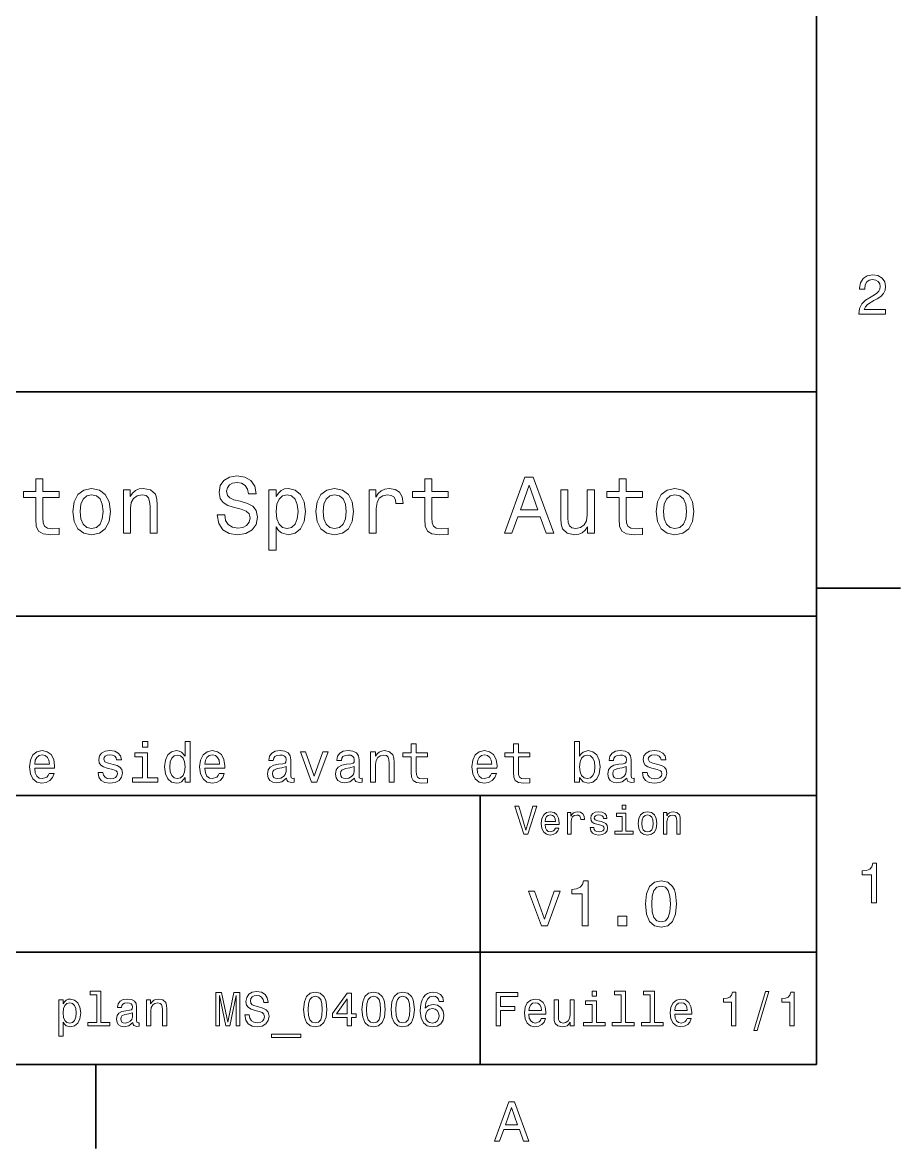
# Model space of a CAD drawing. Extents: x 0 to 297, y 0 to 210.
# Drawn here: x 216.2 to 294.5, y 2.5 to 103 of the extents above; entities that cross this region are included whole.
import ezdxf

# ---------------------------------------------------------------- set-up
doc = ezdxf.new("R2010")
doc.units = 0

msp = doc.modelspace()

# ---------------------------------------------------------------- linework, layer by layer
at = {"color": 7, "lineweight": 35}
for p, q in [((287, 10), (287, 200)), ((97, 70), (287, 70)), ((287, 70), (287, 10)), ((162, 50), (287, 50)), ((162, 34), (287, 34)), ((257, 10), (257, 34)), ((162, 20), (287, 20)), ((10, 10), (287, 10)), ((97, 10), (287, 10))]:
    msp.add_line(p, q, dxfattribs=at)
at = {"color": 7, "lineweight": 35, "ltscale": 0.1875}
for p, q in [((287, 52.5), (294.5, 52.5)), ((222.699997, 10), (222.699997, 2.5))]:
    msp.add_line(p, q, dxfattribs=at)
at = {"color": 7, "lineweight": 13}
for points in [[(290.76947, 76.916786), (293.175079, 76.916786), (293.175079, 77.350502), (291.273773, 77.350502), (291.3797, 77.587532), (291.561249, 77.784218), (292.121033, 78.142288), (292.418579, 78.293587), (292.751434, 78.510445), (292.988464, 78.762604), (293.124634, 79.060158), (293.175079, 79.398056), (293.089355, 79.821686), (292.852325, 80.154541), (292.489197, 80.366356), (292.020172, 80.442001), (291.536041, 80.35627), (291.167877, 80.119232), (290.930847, 79.740997), (290.850159, 79.241714), (290.850159, 79.171112), (291.309082, 79.171112), (291.309082, 79.211456), (291.354462, 79.554398), (291.490631, 79.806557), (291.707489, 79.967941), (291.994965, 80.023415), (292.287476, 79.972984), (292.504333, 79.846901), (292.645538, 79.650215), (292.695984, 79.403099), (292.660675, 79.171112), (292.56485, 78.974426), (292.403473, 78.802956), (292.181549, 78.651657), (291.884003, 78.490273), (291.389771, 78.177589), (291.041779, 77.844742), (290.835022, 77.441284), (290.76947, 76.931915)], [(234.20462, 59.030979), (233.548996, 59.030979), (233.693085, 58.267288), (234.053314, 57.70533), (234.608078, 57.366714), (235.357361, 57.244236), (236.099426, 57.359509), (236.654175, 57.67651), (237.007202, 58.17363), (237.136902, 58.82925), (237.028824, 59.420029), (236.726227, 59.801872), (236.236313, 60.054031), (235.580704, 60.241352), (235.018738, 60.378242), (234.651306, 60.536743), (234.442368, 60.767288), (234.377533, 61.127522), (234.442368, 61.451729), (234.629684, 61.696686), (234.917877, 61.862389), (235.314133, 61.920029), (235.71759, 61.84798), (236.034592, 61.653458), (236.24353, 61.32925), (236.344391, 60.889767), (237, 60.889767), (237, 60.904179), (236.884735, 61.581409), (236.546112, 62.085732), (236.01297, 62.402737), (235.292511, 62.510807), (234.644104, 62.402737), (234.139771, 62.100143), (233.815567, 61.631844), (233.700287, 61.026657), (233.793961, 60.486309), (234.067734, 60.118874), (234.5, 59.873917), (235.09079, 59.6866), (235.674362, 59.520893), (236.113831, 59.362389), (236.380402, 59.131844), (236.47406, 58.757202), (236.387619, 58.375359), (236.164276, 58.087173), (235.825653, 57.907059), (235.386169, 57.849422), (234.896255, 57.928673), (234.521622, 58.159222), (234.283875, 58.533859)], [(259.175781, 57.381123), (259.838623, 57.381123), (260.364563, 58.850864), (262.360229, 58.850864), (262.886169, 57.381123), (263.563416, 57.381123), (261.733429, 62.388329), (260.998566, 62.388329)], [(217.353027, 60.579971), (217.353027, 58.64193), (217.396255, 58.015129), (217.597992, 57.582851), (218.001434, 57.330688), (218.685883, 57.244236), (219.43515, 57.280258), (219.43515, 57.827808), (218.887604, 57.78458), (218.390488, 57.842216), (218.123917, 58.022331), (218.008652, 58.324928), (217.98703, 58.75), (217.98703, 60.579971), (219.43515, 60.579971), (219.43515, 61.120316), (217.98703, 61.120316), (217.98703, 62.251438), (217.353027, 62.251438), (217.353027, 61.120316), (216.257935, 61.120316), (216.257935, 60.579971)], [(220.65274, 59.311958), (220.768005, 58.432995), (221.099426, 57.78458), (221.625366, 57.381123), (222.331421, 57.244236), (223.030258, 57.381123), (223.556198, 57.777374), (223.887604, 58.425793), (224.010086, 59.311958), (223.887604, 60.190922), (223.556198, 60.846542), (223.030258, 61.242794), (222.331421, 61.386887), (221.625366, 61.242794), (221.099426, 60.839336), (220.768005, 60.190922)], [(225.177246, 57.381123), (225.811249, 57.381123), (225.811249, 59.614552), (225.876083, 60.12608), (226.085022, 60.500717), (226.409225, 60.731266), (226.841507, 60.817722), (227.187317, 60.745674), (227.403458, 60.551151), (227.511536, 60.226944), (227.547546, 59.794666), (227.547546, 57.381123), (228.181564, 57.381123), (228.181564, 59.924351), (228.15274, 60.435879), (228.023056, 60.86095), (227.597992, 61.25), (226.935165, 61.386887), (226.567719, 61.336452), (226.257935, 61.199566), (225.991364, 60.969017), (225.782425, 60.659222), (225.782425, 61.25), (225.177246, 61.25)], [(238.786743, 60.652016), (238.786743, 61.25), (238.15274, 61.25), (238.15274, 55.882565), (238.786743, 55.882565), (238.786743, 57.971901), (239.010101, 57.633286), (239.262253, 57.409943), (239.896271, 57.244236), (240.50145, 57.381123), (240.976959, 57.791786), (241.286743, 58.440201), (241.402023, 59.319164), (241.286743, 60.190922), (240.976959, 60.839336), (240.50145, 61.242794), (239.896271, 61.386887), (239.550446, 61.343658), (239.255051, 61.206772), (239.002899, 60.976223)], [(242.338623, 59.311958), (242.453888, 58.432995), (242.785309, 57.78458), (243.311249, 57.381123), (244.017303, 57.244236), (244.716141, 57.381123), (245.242081, 57.777374), (245.573486, 58.425793), (245.695969, 59.311958), (245.573486, 60.190922), (245.242081, 60.846542), (244.716141, 61.242794), (244.017303, 61.386887), (243.311249, 61.242794), (242.785309, 60.839336), (242.453888, 60.190922)], [(247.100861, 57.381123), (247.734863, 57.381123), (247.734863, 59.592937), (247.799713, 60.12608), (247.994232, 60.507923), (248.311249, 60.738472), (248.736313, 60.817722), (249.053314, 60.767288), (249.291077, 60.623199), (249.435165, 60.378242), (249.485596, 60.046829), (250.126801, 60.046829), (250.040344, 60.630402), (249.802597, 61.048271), (249.406342, 61.30043), (248.865997, 61.386887), (248.498566, 61.32925), (248.181549, 61.185158), (247.900574, 60.940201), (247.677246, 60.608788), (247.677246, 61.25), (247.100861, 61.25)], [(252.05043, 60.579971), (252.05043, 58.64193), (252.093658, 58.015129), (252.29538, 57.582851), (252.698853, 57.330688), (253.383286, 57.244236), (254.132568, 57.280258), (254.132568, 57.827808), (253.585022, 57.78458), (253.087891, 57.842216), (252.82132, 58.022331), (252.706055, 58.324928), (252.684448, 58.75), (252.684448, 60.579971), (254.132568, 60.579971), (254.132568, 61.120316), (252.684448, 61.120316), (252.684448, 62.251438), (252.05043, 62.251438), (252.05043, 61.120316), (250.955322, 61.120316), (250.955322, 60.579971)], [(260.595093, 59.463257), (261.365997, 61.667866), (262.136902, 59.463257)], [(269.399109, 60.579971), (269.399109, 58.64193), (269.442352, 58.015129), (269.644073, 57.582851), (270.047546, 57.330688), (270.731995, 57.244236), (271.481262, 57.280258), (271.481262, 57.827808), (270.933716, 57.78458), (270.436584, 57.842216), (270.170013, 58.022331), (270.054749, 58.324928), (270.033142, 58.75), (270.033142, 60.579971), (271.481262, 60.579971), (271.481262, 61.120316), (270.033142, 61.120316), (270.033142, 62.251438), (269.399109, 62.251438), (269.399109, 61.120316), (268.304016, 61.120316), (268.304016, 60.579971)], [(272.698853, 59.311958), (272.814117, 58.432995), (273.145508, 57.78458), (273.671448, 57.381123), (274.377502, 57.244236), (275.076355, 57.381123), (275.602295, 57.777374), (275.933716, 58.425793), (276.056183, 59.311958), (275.933716, 60.190922), (275.602295, 60.846542), (275.076355, 61.242794), (274.377502, 61.386887), (273.671448, 61.242794), (273.145508, 60.839336), (272.814117, 60.190922)], [(221.301147, 59.319164), (221.365997, 59.967579), (221.567719, 60.435879), (221.891937, 60.72406), (222.331421, 60.824928), (222.763687, 60.72406), (223.087891, 60.443081), (223.289627, 59.967579), (223.361679, 59.319164), (223.289627, 58.663544), (223.087891, 58.188038), (222.763687, 57.899853), (222.331421, 57.806194), (221.891937, 57.899853), (221.567719, 58.188038), (221.365997, 58.663544)], [(239.788193, 57.8134), (239.363129, 57.907059), (239.053314, 58.195244), (238.858795, 58.663544), (238.793945, 59.319164), (238.858795, 59.967579), (239.053314, 60.435879), (239.363129, 60.716858), (239.788193, 60.817722), (240.177246, 60.716858), (240.48703, 60.428673), (240.681564, 59.960373), (240.753601, 59.319164), (240.681564, 58.67075), (240.48703, 58.195244), (240.177246, 57.907059)], [(242.98703, 59.319164), (243.05188, 59.967579), (243.253601, 60.435879), (243.57782, 60.72406), (244.017303, 60.824928), (244.449585, 60.72406), (244.773773, 60.443081), (244.97551, 59.967579), (245.047546, 59.319164), (244.97551, 58.663544), (244.773773, 58.188038), (244.449585, 57.899853), (244.017303, 57.806194), (243.57782, 57.899853), (243.253601, 58.188038), (243.05188, 58.663544)], [(267.194519, 61.25), (266.560516, 61.25), (266.560516, 59.016571), (266.488464, 58.497837), (266.279541, 58.123196), (265.955322, 57.892651), (265.530243, 57.820602), (265.19165, 57.878242), (264.975494, 58.051151), (264.853027, 58.346542), (264.824219, 58.764408), (264.824219, 61.25), (264.190186, 61.25), (264.190186, 58.706772), (264.211792, 58.195244), (264.348694, 57.770172), (264.766571, 57.381123), (265.436584, 57.244236), (265.796814, 57.294666), (266.106628, 57.424351), (266.373199, 57.647694), (266.589325, 57.971901), (266.589325, 57.381123), (267.194519, 57.381123)], [(273.34726, 59.319164), (273.412109, 59.967579), (273.613831, 60.435879), (273.938019, 60.72406), (274.377502, 60.824928), (274.809784, 60.72406), (275.134003, 60.443081), (275.335724, 59.967579), (275.407776, 59.319164), (275.335724, 58.663544), (275.134003, 58.188038), (274.809784, 57.899853), (274.377502, 57.806194), (273.938019, 57.899853), (273.613831, 58.188038), (273.412109, 58.663544)], [(227.345795, 38.811237), (226.87677, 38.811237), (226.87677, 38.306915), (227.345795, 38.306915)], [(230.674332, 35.608788), (230.674332, 35.190201), (231.118134, 35.190201), (231.118134, 38.811237), (230.679367, 38.811237), (230.679367, 37.484871), (230.341476, 37.868156), (230.134705, 37.958931), (229.897675, 37.994236), (229.468994, 37.893372), (229.136139, 37.61095), (228.919281, 37.157059), (228.843628, 36.546829), (228.919281, 35.9366), (229.136139, 35.477665), (229.468994, 35.190201), (229.897675, 35.094379), (230.134705, 35.129681), (230.346527, 35.220459)], [(250.85733, 37.429394), (250.85733, 36.072765), (250.887589, 35.634007), (251.028793, 35.331409), (251.311218, 35.1549), (251.790314, 35.094379), (252.314819, 35.119595), (252.314819, 35.50288), (251.931534, 35.472622), (251.583557, 35.512966), (251.396942, 35.63905), (251.316254, 35.850864), (251.301132, 36.148415), (251.301132, 37.429394), (252.314819, 37.429394), (252.314819, 37.807636), (251.301132, 37.807636), (251.301132, 38.599422), (250.85733, 38.599422), (250.85733, 37.807636), (250.090759, 37.807636), (250.090759, 37.429394)], [(259.965393, 37.429394), (259.965393, 36.072765), (259.995667, 35.634007), (260.136871, 35.331409), (260.419312, 35.1549), (260.898407, 35.094379), (261.422913, 35.119595), (261.422913, 35.50288), (261.039612, 35.472622), (260.69162, 35.512966), (260.505035, 35.63905), (260.424347, 35.850864), (260.40921, 36.148415), (260.40921, 37.429394), (261.422913, 37.429394), (261.422913, 37.807636), (260.40921, 37.807636), (260.40921, 38.599422), (259.965393, 38.599422), (259.965393, 37.807636), (259.198853, 37.807636), (259.198853, 37.429394)], [(265.860962, 35.608788), (266.188751, 35.220459), (266.637604, 35.094379), (267.061218, 35.190201), (267.399139, 35.477665), (267.610962, 35.9366), (267.69165, 36.546829), (267.610962, 37.157059), (267.394073, 37.61095), (267.061218, 37.893372), (266.637604, 37.994236), (266.193787, 37.863113), (266.012238, 37.701729), (265.860962, 37.484871), (265.860962, 38.811237), (265.417145, 38.811237), (265.417145, 35.190201), (265.860962, 35.190201)], [(217.254303, 36.415707), (219.02951, 36.415707), (219.034561, 36.622478), (218.953873, 37.20245), (218.731964, 37.636166), (218.378937, 37.898415), (217.909927, 37.994236), (217.450989, 37.893372), (217.097961, 37.61095), (216.871017, 37.152016), (216.790329, 36.546829), (216.865967, 35.926514), (217.092926, 35.472622), (217.440903, 35.190201), (217.894791, 35.094379), (218.288162, 35.159943), (218.610931, 35.331409), (218.847961, 35.603745), (218.984131, 35.966858), (218.545364, 35.966858), (218.45459, 35.765129), (218.323471, 35.613831), (217.950272, 35.492794), (217.662811, 35.548271), (217.445953, 35.724785), (217.304733, 36.012245), (217.254303, 36.400574)], [(217.254303, 36.788902), (217.309784, 37.136887), (217.445953, 37.394093), (217.65271, 37.55043), (217.925049, 37.605907), (218.192352, 37.55043), (218.399109, 37.394093), (218.525192, 37.136887), (218.570587, 36.788902)], [(224.264389, 36.76873), (223.835709, 36.869595), (223.51799, 36.985588), (223.412079, 37.222622), (223.442337, 37.38905), (223.548248, 37.510086), (223.719727, 37.585735), (223.966827, 37.615993), (224.203873, 37.585735), (224.390472, 37.494957), (224.511505, 37.358788), (224.561935, 37.177231), (224.995651, 37.177231), (224.995651, 37.187321), (224.920013, 37.515129), (224.713226, 37.772335), (224.390472, 37.933716), (223.966827, 37.994236), (223.538162, 37.933716), (223.225479, 37.767288), (223.028793, 37.520172), (222.968277, 37.207493), (223.013672, 36.9049), (223.154877, 36.693081), (223.386871, 36.541786), (223.724762, 36.435879), (224.218994, 36.314842), (224.521591, 36.188759), (224.60228, 36.087894), (224.632538, 35.9366), (224.587158, 35.75), (224.466125, 35.608788), (224.26944, 35.518009), (224.007187, 35.487751), (223.729797, 35.518009), (223.528076, 35.623917), (223.391907, 35.795387), (223.336426, 36.032421), (222.907761, 36.032421), (222.978363, 35.628963), (223.185135, 35.336456), (223.512939, 35.159943), (223.966827, 35.094379), (224.440903, 35.159943), (224.788879, 35.336456), (225.000702, 35.618874), (225.076355, 35.98703), (225.020874, 36.304752), (224.864532, 36.521614), (224.60733, 36.662823)], [(227.330673, 35.5634), (227.330673, 37.807636), (226.190903, 37.807636), (226.190903, 37.429394), (226.886871, 37.429394), (226.886871, 35.5634), (225.97908, 35.5634), (225.97908, 35.190201), (228.248535, 35.190201), (228.248535, 35.5634)], [(229.973328, 37.595821), (230.265823, 37.525215), (230.487732, 37.328529), (230.618851, 37.000721), (230.669281, 36.546829), (230.618851, 36.087894), (230.487732, 35.760086), (230.265823, 35.558357), (229.973328, 35.492794), (229.695938, 35.558357), (229.484131, 35.760086), (229.342911, 36.092937), (229.297531, 36.546829), (229.342911, 36.995678), (229.484131, 37.323486), (229.695938, 37.525215)], [(232.434418, 36.415707), (234.209625, 36.415707), (234.214676, 36.622478), (234.133972, 37.20245), (233.912079, 37.636166), (233.559052, 37.898415), (233.090027, 37.994236), (232.631104, 37.893372), (232.278076, 37.61095), (232.051132, 37.152016), (231.970428, 36.546829), (232.046082, 35.926514), (232.273026, 35.472622), (232.621017, 35.190201), (233.074905, 35.094379), (233.468277, 35.159943), (233.791046, 35.331409), (234.028076, 35.603745), (234.164246, 35.966858), (233.725479, 35.966858), (233.634705, 35.765129), (233.503571, 35.613831), (233.130371, 35.492794), (232.842911, 35.548271), (232.626053, 35.724785), (232.484848, 36.012245), (232.434418, 36.400574)], [(232.434418, 36.788902), (232.489883, 37.136887), (232.626053, 37.394093), (232.832825, 37.55043), (233.105164, 37.605907), (233.372452, 37.55043), (233.579224, 37.394093), (233.705307, 37.136887), (233.750702, 36.788902)], [(239.726913, 35.543228), (239.726913, 35.528095), (239.752136, 35.356628), (239.827789, 35.235588), (240.145508, 35.139767), (240.392624, 35.180115), (240.392624, 35.523052), (240.286713, 35.507923), (240.145508, 35.573486), (240.120285, 35.775215), (240.120285, 37.177231), (240.059769, 37.535301), (239.883255, 37.787464), (239.575623, 37.938759), (239.141907, 37.994236), (238.718277, 37.933716), (238.405594, 37.762245), (238.208908, 37.494957), (238.143341, 37.14193), (238.143341, 37.111671), (238.541763, 37.111671), (238.577057, 37.323486), (238.688019, 37.474785), (238.869568, 37.565559), (239.12677, 37.600864), (239.373901, 37.575649), (239.550415, 37.5), (239.656311, 37.368874), (239.69162, 37.187321), (239.671448, 36.975502), (239.590759, 36.869595), (239.389023, 36.819164), (239.010773, 36.778816), (238.577057, 36.688038), (238.269424, 36.526657), (238.087875, 36.274494), (238.032394, 35.901295), (238.082825, 35.568443), (238.239166, 35.321323), (238.491333, 35.164986), (238.83931, 35.109509), (239.308334, 35.215416)], [(241.96611, 35.190201), (242.435135, 35.190201), (243.423615, 37.898415), (242.964661, 37.898415), (242.20314, 35.714695), (241.426483, 37.898415), (240.962509, 37.898415)], [(245.798965, 35.543228), (245.798965, 35.528095), (245.824188, 35.356628), (245.899826, 35.235588), (246.21756, 35.139767), (246.464661, 35.180115), (246.464661, 35.523052), (246.358765, 35.507923), (246.21756, 35.573486), (246.192337, 35.775215), (246.192337, 37.177231), (246.131805, 37.535301), (245.955307, 37.787464), (245.647675, 37.938759), (245.213959, 37.994236), (244.790314, 37.933716), (244.477631, 37.762245), (244.280945, 37.494957), (244.215393, 37.14193), (244.215393, 37.111671), (244.6138, 37.111671), (244.649109, 37.323486), (244.760056, 37.474785), (244.94162, 37.565559), (245.198822, 37.600864), (245.445938, 37.575649), (245.622452, 37.5), (245.728363, 37.368874), (245.763672, 37.187321), (245.743484, 36.975502), (245.662796, 36.869595), (245.46106, 36.819164), (245.082825, 36.778816), (244.649109, 36.688038), (244.341461, 36.526657), (244.159912, 36.274494), (244.104431, 35.901295), (244.154877, 35.568443), (244.311218, 35.321323), (244.56337, 35.164986), (244.911346, 35.109509), (245.380371, 35.215416)], [(247.226196, 35.190201), (247.670013, 35.190201), (247.670013, 36.753601), (247.715393, 37.111671), (247.861649, 37.373917), (248.088593, 37.535301), (248.391174, 37.595821), (248.63327, 37.545387), (248.784546, 37.409222), (248.860199, 37.182274), (248.885422, 36.879681), (248.885422, 35.190201), (249.329224, 35.190201), (249.329224, 36.970459), (249.309052, 37.328529), (249.218277, 37.62608), (248.920715, 37.898415), (248.456757, 37.994236), (248.199539, 37.958931), (247.982681, 37.863113), (247.796082, 37.701729), (247.649841, 37.484871), (247.649841, 37.898415), (247.226196, 37.898415)], [(256.722595, 36.415707), (258.497833, 36.415707), (258.502869, 36.622478), (258.42218, 37.20245), (258.200256, 37.636166), (257.847229, 37.898415), (257.378235, 37.994236), (256.919281, 37.893372), (256.566284, 37.61095), (256.339325, 37.152016), (256.258636, 36.546829), (256.33429, 35.926514), (256.561218, 35.472622), (256.90921, 35.190201), (257.363098, 35.094379), (257.75647, 35.159943), (258.079224, 35.331409), (258.316284, 35.603745), (258.452423, 35.966858), (258.013672, 35.966858), (257.922913, 35.765129), (257.791779, 35.613831), (257.418579, 35.492794), (257.131104, 35.548271), (256.914246, 35.724785), (256.773041, 36.012245), (256.722595, 36.400574)], [(256.722595, 36.788902), (256.778076, 37.136887), (256.914246, 37.394093), (257.121033, 37.55043), (257.393372, 37.605907), (257.660645, 37.55043), (257.867432, 37.394093), (257.9935, 37.136887), (258.038879, 36.788902)], [(267.237732, 36.546829), (267.187317, 36.092937), (267.051147, 35.760086), (266.83429, 35.558357), (266.561951, 35.492794), (266.264404, 35.558357), (266.047546, 35.760086), (265.911377, 36.087894), (265.865997, 36.546829), (265.911377, 37.000721), (266.047546, 37.328529), (266.264404, 37.525215), (266.561951, 37.595821), (266.83429, 37.525215), (267.051147, 37.323486), (267.187317, 36.995678)], [(270.087158, 35.543228), (270.087158, 35.528095), (270.112396, 35.356628), (270.188049, 35.235588), (270.505768, 35.139767), (270.752869, 35.180115), (270.752869, 35.523052), (270.646973, 35.507923), (270.505768, 35.573486), (270.48053, 35.775215), (270.48053, 37.177231), (270.420013, 37.535301), (270.24353, 37.787464), (269.935883, 37.938759), (269.502167, 37.994236), (269.078522, 37.933716), (268.765839, 37.762245), (268.569153, 37.494957), (268.503601, 37.14193), (268.503601, 37.111671), (268.902008, 37.111671), (268.937317, 37.323486), (269.048279, 37.474785), (269.229828, 37.565559), (269.48703, 37.600864), (269.734131, 37.575649), (269.910645, 37.5), (270.016571, 37.368874), (270.05188, 37.187321), (270.031677, 36.975502), (269.950989, 36.869595), (269.749268, 36.819164), (269.371033, 36.778816), (268.937317, 36.688038), (268.629669, 36.526657), (268.44812, 36.274494), (268.392639, 35.901295), (268.443085, 35.568443), (268.599426, 35.321323), (268.851563, 35.164986), (269.199554, 35.109509), (269.668579, 35.215416)], [(272.840759, 36.76873), (272.412109, 36.869595), (272.09436, 36.985588), (271.988464, 37.222622), (272.018738, 37.38905), (272.124634, 37.510086), (272.296112, 37.585735), (272.543213, 37.615993), (272.780273, 37.585735), (272.966858, 37.494957), (273.087891, 37.358788), (273.138336, 37.177231), (273.572052, 37.177231), (273.572052, 37.187321), (273.496399, 37.515129), (273.289612, 37.772335), (272.966858, 37.933716), (272.543213, 37.994236), (272.114563, 37.933716), (271.80188, 37.767288), (271.605194, 37.520172), (271.544678, 37.207493), (271.590057, 36.9049), (271.731262, 36.693081), (271.963257, 36.541786), (272.301147, 36.435879), (272.79538, 36.314842), (273.097992, 36.188759), (273.17868, 36.087894), (273.208923, 35.9366), (273.163544, 35.75), (273.042511, 35.608788), (272.845825, 35.518009), (272.583557, 35.487751), (272.306213, 35.518009), (272.104462, 35.623917), (271.968292, 35.795387), (271.912811, 36.032421), (271.484131, 36.032421), (271.554749, 35.628963), (271.761536, 35.336456), (272.089325, 35.159943), (272.543213, 35.094379), (273.017273, 35.159943), (273.365265, 35.336456), (273.577087, 35.618874), (273.65274, 35.98703), (273.59726, 36.304752), (273.440918, 36.521614), (273.183716, 36.662823)], [(239.676483, 36.138329), (239.615967, 35.87608), (239.45459, 35.674351), (239.212509, 35.543228), (238.914963, 35.497837), (238.723312, 35.523052), (238.587158, 35.603745), (238.501419, 35.744957), (238.476196, 35.941643), (238.496368, 36.118156), (238.577057, 36.244236), (238.899826, 36.385445), (239.308334, 36.445965), (239.676483, 36.567001)], [(245.748535, 36.138329), (245.688019, 35.87608), (245.526627, 35.674351), (245.284546, 35.543228), (244.987, 35.497837), (244.795364, 35.523052), (244.659195, 35.603745), (244.573456, 35.744957), (244.548248, 35.941643), (244.56842, 36.118156), (244.649109, 36.244236), (244.971863, 36.385445), (245.380371, 36.445965), (245.748535, 36.567001)], [(270.036743, 36.138329), (269.976227, 35.87608), (269.814819, 35.674351), (269.572754, 35.543228), (269.275208, 35.497837), (269.083557, 35.523052), (268.947388, 35.603745), (268.861664, 35.744957), (268.836456, 35.941643), (268.856628, 36.118156), (268.937317, 36.244236), (269.260071, 36.385445), (269.668579, 36.445965), (270.036743, 36.567001)], [(261.71109, 33.03458), (261.08429, 30.905619), (260.439484, 33.03458), (260.09726, 33.03458), (260.904175, 30.530979), (261.264404, 30.530979), (262.053314, 33.03458)], [(262.784576, 31.40634), (264.052582, 31.40634), (264.056183, 31.554033), (263.998566, 31.9683), (263.840057, 32.278099), (263.587891, 32.465416), (263.252869, 32.533859), (262.925079, 32.461815), (262.672913, 32.260086), (262.510803, 31.932276), (262.453156, 31.5), (262.507202, 31.056915), (262.669312, 30.732708), (262.917877, 30.530979), (263.242065, 30.462536), (263.523041, 30.509365), (263.753601, 30.631844), (263.922913, 30.826368), (264.020172, 31.085733), (263.706787, 31.085733), (263.641937, 30.941643), (263.548279, 30.833572), (263.281708, 30.747118), (263.076355, 30.786743), (262.921478, 30.912823), (262.820618, 31.118155), (262.784576, 31.395533)], [(262.784576, 31.672911), (262.824219, 31.921469), (262.921478, 32.105186), (263.069153, 32.216858), (263.263702, 32.256485), (263.45462, 32.216858), (263.602295, 32.105186), (263.692352, 31.921469), (263.724792, 31.672911)], [(264.794678, 30.530979), (265.111664, 30.530979), (265.111664, 31.636887), (265.144104, 31.903458), (265.241364, 32.094379), (265.399841, 32.209652), (265.612396, 32.249279), (265.770905, 32.224064), (265.889771, 32.152016), (265.961823, 32.029537), (265.98703, 31.863832), (266.307648, 31.863832), (266.264404, 32.155621), (266.145538, 32.364552), (265.947418, 32.490635), (265.677246, 32.533859), (265.49353, 32.505043), (265.335022, 32.432995), (265.194519, 32.310516), (265.082855, 32.144814), (265.082855, 32.465416), (264.794678, 32.465416)], [(267.791779, 31.658501), (267.485596, 31.730547), (267.258636, 31.8134), (267.182983, 31.982708), (267.20462, 32.101585), (267.280273, 32.188038), (267.40274, 32.242073), (267.579254, 32.263687), (267.748566, 32.242073), (267.881836, 32.177231), (267.968292, 32.079971), (268.004333, 31.950287), (268.314117, 31.950287), (268.314117, 31.957493), (268.260101, 32.191643), (268.112396, 32.375359), (267.881836, 32.490635), (267.579254, 32.533859), (267.273041, 32.490635), (267.049713, 32.371758), (266.90921, 32.195244), (266.865997, 31.971901), (266.898407, 31.755764), (266.999268, 31.604465), (267.164978, 31.496397), (267.406342, 31.420748), (267.759369, 31.334293), (267.975494, 31.244236), (268.033142, 31.17219), (268.054749, 31.064121), (268.022339, 30.930836), (267.935883, 30.829971), (267.79538, 30.765129), (267.608063, 30.743515), (267.409943, 30.765129), (267.265839, 30.840778), (267.168579, 30.963255), (267.128967, 31.132565), (266.822754, 31.132565), (266.873199, 30.844379), (267.020905, 30.635447), (267.255035, 30.509365), (267.579254, 30.462536), (267.917877, 30.509365), (268.166412, 30.635447), (268.317719, 30.837175), (268.371765, 31.100143), (268.332123, 31.327089), (268.220459, 31.481987), (268.036743, 31.582851)], [(269.981995, 30.79755), (269.981995, 32.400574), (269.167877, 32.400574), (269.167877, 32.130402), (269.664978, 32.130402), (269.664978, 30.79755), (269.016571, 30.79755), (269.016571, 30.530979), (270.637604, 30.530979), (270.637604, 30.79755)], [(269.992798, 33.117435), (269.657776, 33.117435), (269.657776, 32.757202), (269.992798, 32.757202)], [(271.087891, 31.496397), (271.145538, 31.056915), (271.311249, 30.732708), (271.574219, 30.530979), (271.927246, 30.462536), (272.276672, 30.530979), (272.539612, 30.729107), (272.705322, 31.053314), (272.766571, 31.496397), (272.705322, 31.935879), (272.539612, 32.263687), (272.276672, 32.461815), (271.927246, 32.533859), (271.574219, 32.461815), (271.311249, 32.260086), (271.145538, 31.935879)], [(271.412109, 31.5), (271.444519, 31.824207), (271.54538, 32.058357), (271.707489, 32.20245), (271.927246, 32.25288), (272.143372, 32.20245), (272.305481, 32.061958), (272.406342, 31.824207), (272.442352, 31.5), (272.406342, 31.17219), (272.305481, 30.934437), (272.143372, 30.790344), (271.927246, 30.743515), (271.707489, 30.790344), (271.54538, 30.934437), (271.444519, 31.17219)], [(273.350159, 30.530979), (273.667145, 30.530979), (273.667145, 31.647694), (273.699554, 31.903458), (273.804047, 32.090778), (273.966125, 32.206051), (274.182281, 32.249279), (274.355194, 32.213257), (274.463257, 32.115993), (274.517303, 31.95389), (274.535309, 31.737751), (274.535309, 30.530979), (274.852295, 30.530979), (274.852295, 31.802593), (274.837891, 32.058357), (274.773041, 32.270893), (274.560516, 32.465416), (274.229095, 32.533859), (274.04538, 32.508644), (273.890503, 32.440201), (273.757202, 32.324928), (273.65274, 32.170029), (273.65274, 32.465416), (273.350159, 32.465416)], [(291.909241, 24.416786), (292.368164, 24.416786), (292.368164, 27.942001), (292.025208, 27.942001), (291.934448, 27.634365), (291.752899, 27.427593), (291.475525, 27.306557), (291.092224, 27.266211), (291.092224, 26.90814), (291.909241, 26.90814)], [(266.100861, 22.360231), (266.625366, 22.360231), (266.625366, 26.38905), (266.233429, 26.38905), (266.129669, 26.037464), (265.92218, 25.801153), (265.605194, 25.662825), (265.167145, 25.616714), (265.167145, 25.207493), (266.100861, 25.207493)], [(271.755035, 24.314121), (271.841492, 23.409224), (272.112396, 22.763689), (272.544678, 22.371759), (273.144104, 22.244957), (273.737762, 22.371759), (274.170044, 22.763689), (274.43515, 23.409224), (274.527374, 24.314121), (274.43515, 25.213257), (274.325653, 25.570606), (274.170044, 25.864553), (273.737762, 26.256485), (273.144104, 26.38905), (272.544678, 26.256485), (272.112396, 25.858791), (271.841492, 25.213257)], [(262.469727, 22.360231), (263.005768, 22.360231), (264.135437, 25.455332), (263.610962, 25.455332), (262.740631, 22.959656), (261.853027, 25.455332), (261.322754, 25.455332)], [(272.30835, 24.314121), (272.354462, 25.011528), (272.498566, 25.51297), (272.757935, 25.806917), (273.144104, 25.910664), (273.524506, 25.806917), (273.783875, 25.51297), (273.927948, 25.011528), (273.97406, 24.314121), (273.927948, 23.610952), (273.783875, 23.10951), (273.524506, 22.815563), (273.144104, 22.717581), (272.757935, 22.815563), (272.498566, 23.10951), (272.354462, 23.610952)], [(269.276672, 22.360231), (270.072052, 22.360231), (270.072052, 23.219021), (269.276672, 23.219021)], [(222.788193, 16.212536), (222.788193, 13.748559), (222.005768, 13.748559), (222.005768, 13.428675), (223.946686, 13.428675), (223.946686, 13.748559), (223.168594, 13.748559), (223.168594, 16.532421), (222.19165, 16.532421), (222.19165, 16.212536)], [(233.402008, 13.428675), (233.734863, 13.428675), (233.734863, 16.152018), (234.296829, 13.428675), (234.668579, 13.428675), (235.226212, 16.152018), (235.226212, 13.428675), (235.5634, 13.428675), (235.5634, 16.428675), (235.036011, 16.428675), (234.482697, 13.783141), (233.933716, 16.428675), (233.402008, 16.428675)], [(236.402008, 14.418589), (236.008636, 14.418589), (236.095093, 13.960375), (236.311234, 13.623199), (236.644089, 13.42003), (237.093658, 13.346542), (237.538895, 13.415707), (237.87175, 13.605908), (238.083572, 13.904179), (238.161377, 14.297551), (238.096527, 14.652018), (237.914978, 14.881124), (237.621033, 15.032421), (237.227661, 15.144814), (236.890488, 15.226946), (236.670029, 15.322046), (236.544662, 15.460375), (236.505753, 15.676514), (236.544662, 15.871038), (236.657059, 16.018013), (236.829971, 16.117435), (237.067719, 16.152018), (237.309784, 16.108789), (237.5, 15.992075), (237.625351, 15.797551), (237.685867, 15.533862), (238.079239, 15.533862), (238.079239, 15.542507), (238.010086, 15.948848), (237.806915, 16.251442), (237.48703, 16.441643), (237.054749, 16.506485), (236.665695, 16.441643), (236.363098, 16.260086), (236.168579, 15.979107), (236.099411, 15.615994), (236.155609, 15.291787), (236.319885, 15.071326), (236.579239, 14.924352), (236.933716, 14.81196), (237.283859, 14.712537), (237.547546, 14.617435), (237.707489, 14.479107), (237.763687, 14.254323), (237.711807, 14.025216), (237.577805, 13.852305), (237.374634, 13.744237), (237.110947, 13.709655), (236.817001, 13.757205), (236.592209, 13.895534), (236.449554, 14.120317)], [(241.247833, 14.894093), (241.312668, 14.215418), (241.515839, 13.731268), (241.840057, 13.43732), (242.289612, 13.342219), (242.734863, 13.43732), (243.059067, 13.731268), (243.257919, 14.215418), (243.327087, 14.894093), (243.257919, 15.568444), (243.175781, 15.836456), (243.059067, 16.056917), (242.734863, 16.350864), (242.289612, 16.450289), (241.840057, 16.350864), (241.515839, 16.052593), (241.312668, 15.568444)], [(241.662811, 14.894093), (241.697403, 15.417148), (241.805466, 15.793228), (242, 16.013689), (242.289612, 16.091499), (242.574921, 16.013689), (242.76944, 15.793228), (242.877518, 15.417148), (242.912094, 14.894093), (242.877518, 14.366715), (242.76944, 13.990634), (242.574921, 13.770173), (242.289612, 13.696686), (242, 13.770173), (241.805466, 13.990634), (241.697403, 14.366715)], [(245.129669, 13.428675), (245.518723, 13.428675), (245.518723, 14.172191), (245.946686, 14.172191), (245.946686, 14.518012), (245.518723, 14.518012), (245.518723, 16.363834), (245.125351, 16.363834), (243.811234, 14.552594), (243.811234, 14.172191), (245.129669, 14.172191)], [(246.452438, 14.894093), (246.517288, 14.215418), (246.720459, 13.731268), (247.044662, 13.43732), (247.494232, 13.342219), (247.939468, 13.43732), (248.263687, 13.731268), (248.462524, 14.215418), (248.531693, 14.894093), (248.462524, 15.568444), (248.380402, 15.836456), (248.263687, 16.056917), (247.939468, 16.350864), (247.494232, 16.450289), (247.044662, 16.350864), (246.720459, 16.052593), (246.517288, 15.568444)], [(246.867432, 14.894093), (246.902008, 15.417148), (247.010086, 15.793228), (247.204605, 16.013689), (247.494232, 16.091499), (247.779526, 16.013689), (247.97406, 15.793228), (248.082123, 15.417148), (248.116714, 14.894093), (248.082123, 14.366715), (247.97406, 13.990634), (247.779526, 13.770173), (247.494232, 13.696686), (247.204605, 13.770173), (247.010086, 13.990634), (246.902008, 14.366715)], [(249.054749, 14.894093), (249.119583, 14.215418), (249.322754, 13.731268), (249.646973, 13.43732), (250.096527, 13.342219), (250.541779, 13.43732), (250.865982, 13.731268), (251.064835, 14.215418), (251.134003, 14.894093), (251.064835, 15.568444), (250.982697, 15.836456), (250.865982, 16.056917), (250.541779, 16.350864), (250.096527, 16.450289), (249.646973, 16.350864), (249.322754, 16.052593), (249.119583, 15.568444)], [(249.469727, 14.894093), (249.504318, 15.417148), (249.612381, 15.793228), (249.806915, 16.013689), (250.096527, 16.091499), (250.381836, 16.013689), (250.576355, 15.793228), (250.684433, 15.417148), (250.719009, 14.894093), (250.684433, 14.366715), (250.576355, 13.990634), (250.381836, 13.770173), (250.096527, 13.696686), (249.806915, 13.770173), (249.612381, 13.990634), (249.504318, 14.366715)], [(253.736298, 15.620317), (253.654175, 15.970462), (253.463974, 16.229828), (253.170029, 16.394093), (252.789612, 16.450289), (252.534576, 16.420029), (252.314117, 16.337896), (252.119598, 16.203892), (251.955322, 16.013689), (251.825638, 15.775937), (251.730545, 15.486312), (251.670029, 15.144814), (251.652725, 14.760087), (251.721893, 14.146254), (251.933716, 13.701009), (252.275208, 13.432998), (252.742065, 13.342219), (253.161377, 13.42003), (253.481262, 13.623199), (253.688751, 13.943084), (253.762238, 14.349424), (253.688751, 14.760087), (253.489899, 15.075649), (253.182983, 15.274496), (252.802582, 15.34366), (252.391922, 15.257205), (252.085007, 15.010807), (252.149841, 15.486312), (252.288177, 15.82781), (252.5, 16.030981), (252.793945, 16.100145), (253.010086, 16.065563), (253.174347, 15.974785), (253.28241, 15.823487), (253.338608, 15.620317)], [(258.414978, 13.428675), (258.817017, 13.428675), (258.817017, 14.807637), (260.079254, 14.807637), (260.079254, 15.166427), (258.817017, 15.166427), (258.817017, 16.065563), (260.368866, 16.065563), (260.368866, 16.428675), (258.414978, 16.428675)], [(267.389038, 16.532421), (266.98703, 16.532421), (266.98703, 16.100145), (267.389038, 16.100145)], [(269.572052, 16.212536), (269.572052, 13.748559), (268.789612, 13.748559), (268.789612, 13.428675), (270.73056, 13.428675), (270.73056, 13.748559), (269.952454, 13.748559), (269.952454, 16.532421), (268.975494, 16.532421), (268.975494, 16.212536)], [(272.174347, 16.212536), (272.174347, 13.748559), (271.391937, 13.748559), (271.391937, 13.428675), (273.332855, 13.428675), (273.332855, 13.748559), (272.554749, 13.748559), (272.554749, 16.532421), (271.57782, 16.532421), (271.57782, 16.212536)], [(279.416443, 13.428675), (279.809814, 13.428675), (279.809814, 16.450289), (279.515839, 16.450289), (279.438049, 16.1866), (279.28241, 16.009367), (279.044678, 15.905621), (278.716125, 15.871038), (278.716125, 15.564121), (279.416443, 15.564121)], [(281.42218, 13.026657), (281.720459, 13.026657), (282.766571, 16.510807), (282.463989, 16.510807)], [(284.621033, 13.428675), (285.014404, 13.428675), (285.014404, 16.450289), (284.720459, 16.450289), (284.642639, 16.1866), (284.48703, 16.009367), (284.249268, 15.905621), (283.920746, 15.871038), (283.920746, 15.564121), (284.621033, 15.564121)], [(219.788193, 15.391211), (219.788193, 15.75), (219.407776, 15.75), (219.407776, 12.529539), (219.788193, 12.529539), (219.788193, 13.783141), (219.922195, 13.579971), (220.073486, 13.445966), (220.453888, 13.346542), (220.817001, 13.428675), (221.10231, 13.675073), (221.288193, 14.064121), (221.357346, 14.591499), (221.288193, 15.114553), (221.10231, 15.503603), (220.817001, 15.745678), (220.453888, 15.832133), (220.246399, 15.806196), (220.069168, 15.724064), (219.917877, 15.585735)], [(220.389053, 13.688041), (220.134003, 13.744237), (219.948135, 13.917148), (219.831421, 14.198127), (219.792511, 14.591499), (219.831421, 14.980548), (219.948135, 15.261528), (220.134003, 15.430116), (220.389053, 15.490635), (220.622482, 15.430116), (220.808365, 15.257205), (220.925079, 14.976225), (220.968307, 14.591499), (220.925079, 14.20245), (220.808365, 13.917148), (220.622482, 13.744237)], [(226.01297, 13.731268), (226.01297, 13.7183), (226.034592, 13.571326), (226.099426, 13.46758), (226.371765, 13.385448), (226.583588, 13.42003), (226.583588, 13.713977), (226.492798, 13.701009), (226.371765, 13.757205), (226.350159, 13.930116), (226.350159, 15.131845), (226.298279, 15.438761), (226.146973, 15.6549), (225.883286, 15.784582), (225.511536, 15.832133), (225.148422, 15.78026), (224.880402, 15.633286), (224.711823, 15.404179), (224.655624, 15.101585), (224.655624, 15.075649), (224.997131, 15.075649), (225.027374, 15.257205), (225.122482, 15.386889), (225.278107, 15.464698), (225.498566, 15.494957), (225.710388, 15.473343), (225.861679, 15.408502), (225.952454, 15.29611), (225.982712, 15.140491), (225.965424, 14.958934), (225.896255, 14.868156), (225.723343, 14.824928), (225.399139, 14.790346), (225.027374, 14.712537), (224.763687, 14.574208), (224.608078, 14.358069), (224.560516, 14.038185), (224.60376, 13.752882), (224.737762, 13.541066), (224.953888, 13.407061), (225.252167, 13.35951), (225.654175, 13.450289)], [(227.236313, 13.428675), (227.616714, 13.428675), (227.616714, 14.768732), (227.655624, 15.075649), (227.780975, 15.300432), (227.97551, 15.438761), (228.234879, 15.490635), (228.442368, 15.447407), (228.572052, 15.330692), (228.636887, 15.136168), (228.658508, 14.876801), (228.658508, 13.428675), (229.03891, 13.428675), (229.03891, 14.954612), (229.021622, 15.261528), (228.943817, 15.516571), (228.688766, 15.75), (228.291077, 15.832133), (228.070618, 15.801874), (227.884735, 15.719741), (227.724792, 15.581412), (227.599426, 15.395534), (227.599426, 15.75), (227.236313, 15.75)], [(244.174347, 14.518012), (245.129669, 15.862392), (245.129669, 14.518012)], [(261.341492, 14.479107), (262.863098, 14.479107), (262.867432, 14.656341), (262.798279, 15.153459), (262.608063, 15.525217), (262.305481, 15.75), (261.903473, 15.832133), (261.510101, 15.745678), (261.207489, 15.503603), (261.01297, 15.110231), (260.943817, 14.591499), (261.008636, 14.059798), (261.203156, 13.67075), (261.501434, 13.428675), (261.890503, 13.346542), (262.227661, 13.402739), (262.504333, 13.549712), (262.707489, 13.783141), (262.824219, 14.09438), (262.44812, 14.09438), (262.370331, 13.92147), (262.257935, 13.791787), (261.938049, 13.688041), (261.69165, 13.735591), (261.505768, 13.886888), (261.384735, 14.133286), (261.341492, 14.466139)], [(261.341492, 14.798992), (261.389038, 15.097262), (261.505768, 15.317724), (261.682983, 15.45173), (261.916412, 15.49928), (262.145538, 15.45173), (262.322754, 15.317724), (262.430847, 15.097262), (262.469727, 14.798992)], [(265.400574, 15.75), (265.020172, 15.75), (265.020172, 14.409943), (264.976959, 14.098703), (264.851593, 13.873919), (264.657074, 13.735591), (264.402008, 13.692364), (264.198853, 13.726946), (264.069153, 13.830692), (263.995667, 14.007925), (263.978394, 14.258646), (263.978394, 15.75), (263.597992, 15.75), (263.597992, 14.224064), (263.610962, 13.917148), (263.693085, 13.662104), (263.943817, 13.428675), (264.345825, 13.346542), (264.561951, 13.376801), (264.747833, 13.454611), (264.907776, 13.588617), (265.037476, 13.783141), (265.037476, 13.428675), (265.400574, 13.428675)], [(267.376068, 13.748559), (267.376068, 15.672191), (266.399139, 15.672191), (266.399139, 15.347983), (266.995667, 15.347983), (266.995667, 13.748559), (266.21759, 13.748559), (266.21759, 13.428675), (268.162811, 13.428675), (268.162811, 13.748559)], [(274.353027, 14.479107), (275.874634, 14.479107), (275.878967, 14.656341), (275.809814, 15.153459), (275.619598, 15.525217), (275.317017, 15.75), (274.914978, 15.832133), (274.521606, 15.745678), (274.219025, 15.503603), (274.024506, 15.110231), (273.955322, 14.591499), (274.020172, 14.059798), (274.214691, 13.67075), (274.51297, 13.428675), (274.902008, 13.346542), (275.239197, 13.402739), (275.515839, 13.549712), (275.719025, 13.783141), (275.835724, 14.09438), (275.459656, 14.09438), (275.381836, 13.92147), (275.26944, 13.791787), (274.949554, 13.688041), (274.703186, 13.735591), (274.517303, 13.886888), (274.39624, 14.133286), (274.353027, 14.466139)], [(274.353027, 14.798992), (274.400574, 15.097262), (274.517303, 15.317724), (274.694519, 15.45173), (274.927948, 15.49928), (275.157074, 15.45173), (275.33429, 15.317724), (275.442352, 15.097262), (275.481262, 14.798992)], [(225.969742, 14.241355), (225.917877, 14.016571), (225.779541, 13.84366), (225.572052, 13.731268), (225.317017, 13.692364), (225.15274, 13.713977), (225.036026, 13.783141), (224.96254, 13.904179), (224.940933, 14.072767), (224.958221, 14.224064), (225.027374, 14.332133), (225.304047, 14.453171), (225.654175, 14.505044), (225.969742, 14.60879)], [(253.342926, 14.345101), (253.29538, 14.072767), (253.174347, 13.865274), (252.979828, 13.726946), (252.737747, 13.683718), (252.482697, 13.726946), (252.288177, 13.860951), (252.162811, 14.068444), (252.123917, 14.340778), (252.167145, 14.60879), (252.288177, 14.81196), (252.48703, 14.941643), (252.755035, 14.989194), (252.988464, 14.941643), (253.174347, 14.816283), (253.29538, 14.613112)], [(238.386154, 12.711096), (238.386154, 12.408502), (240.988464, 12.408502), (240.988464, 12.711096)], [(258.266846, 3.166787), (258.730835, 3.166787), (259.098999, 4.195605), (260.495972, 4.195605), (260.864105, 3.166787), (261.338165, 3.166787), (260.05719, 6.67183), (259.542786, 6.67183)], [(259.260376, 4.624279), (259.799988, 6.167507), (260.33963, 4.624279)]]:
    msp.add_lwpolyline(points, close=True, dxfattribs=at)

doc.saveas('drawing.dxf')
